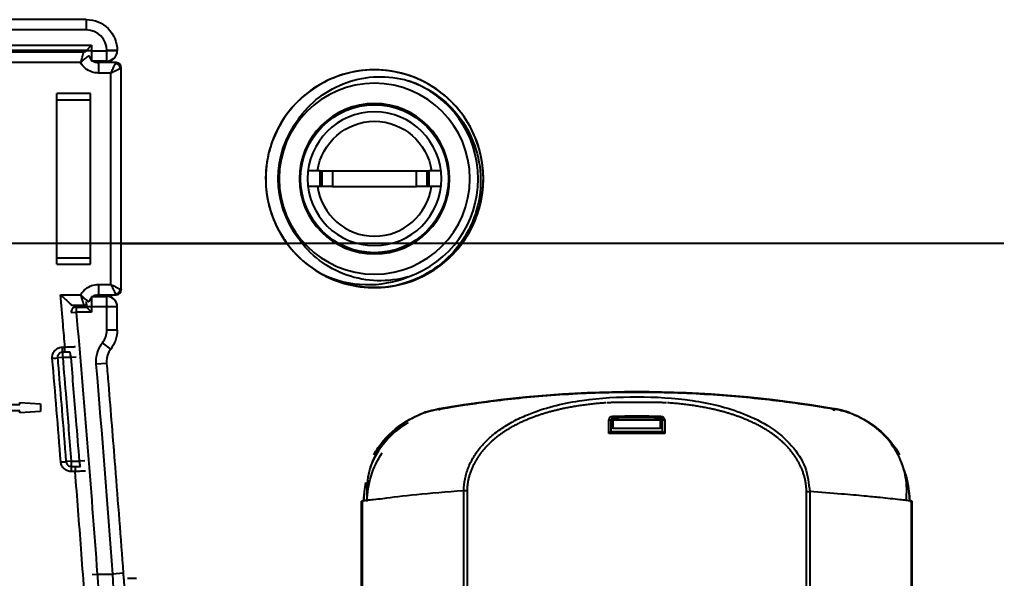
# Model space of a CAD drawing. Header units: millimetres. Extents: x 28 to 3046, y 8 to 3716.
# Drawn here: x 1948.4 to 2042.6, y 1308.5 to 1362.3 of the extents above; entities that cross this region are included whole.
import ezdxf

# ---------------------------------------------------------------- set-up
doc = ezdxf.new("R2010")
doc.units = ezdxf.units.MM
doc.layers.get('Defpoints').update_dxf_attribs({"linetype": 'CONTINUOUS'})
doc.layers.add('1LINE', color=7, linetype='CONTINUOUS')
doc.styles.add('Annotative', font='malgun.ttf')
doc.dimstyles.new('WOO', dxfattribs={"dimtxt": 20, "dimasz": 2, "dimexe": 1.25, "dimexo": 0.3, "dimgap": 1, "dimtad": 1, "dimdec": 1, "dimzin": 1, "dimdsep": 46, "dimtxsty": 'Annotative', "dimcen": 0, "dimclrd": 1, "dimclre": 1, "dimclrt": 2, "dimadec": 0, "dimazin": 0, "dimtfac": 1, "dimtdec": 1, "dimtofl": 0, "dimtmove": 0, "dimatfit": 3, "dimfxl": 0, "dimarcsym": 0})

# ---------------------------------------------------------------- blocks, each defined once
blk = doc.blocks.new('*D13')
at = {"layer": '1LINE', "color": 1, "lineweight": -2}
for p, q in [((1834.765310594772, 1340.795762263966), (2174.273126405049, 1340.795762263966)), ((2173.023126405049, 1338.795762263966), (2173.023126405049, 853.015274912985)), ((1764.110334957143, 851.0152749129849), (2174.273126405049, 851.015274912985))]:
    blk.add_line(p, q, dxfattribs=at)
at = {"layer": '1LINE', "color": 1}
for points in [[(2172.689793071715, 1338.795762263966), (2173.356459738382, 1338.795762263966), (2173.023126405049, 1340.795762263966)], [(2172.689793071716, 853.015274912985), (2173.356459738383, 853.015274912985), (2173.023126405049, 851.015274912985)]]:
    blk.add_solid(points, dxfattribs=at)
at = {"layer": 'Defpoints', "color": 0}
for p in [(1834.465310594772, 1340.795762263966), (1763.810334957143, 851.0152749129849), (2173.023126405049, 851.015274912985)]:
    blk.add_point(p, dxfattribs=at)
at = {"layer": '1LINE', "color": 2, "insert": (2161.690245970266, 1095.905518588475), "char_height": 20, "attachment_point": 5, "rotation": 90, "style": 'Annotative'}
blk.add_mtext('490', dxfattribs=at)

msp = doc.modelspace()

# ---------------------------------------------------------------- linework, layer by layer
at = {"layer": '1LINE', "linetype": 'Continuous'}
for p, q in [((1954.781715880855, 1362.343424896858), (1943.859980012345, 1362.343424896858)), ((1954.781715880855, 1362.343424896858), (1954.781715880855, 1361.343424896873)), ((1954.781715880855, 1361.343424896873), (1943.859980012345, 1361.343424896873)), ((1942.414724777861, 1359.859970965168), (1955.298872123295, 1359.859970965168)), ((1954.799176819153, 1359.360275551658), (1955.298872123295, 1359.859970965168)), ((1955.298872123295, 1359.859970965168), (1955.298872236619, 1359.342205808276)), ((1954.799176819153, 1359.360275551658), (1942.399033570688, 1359.360275551658)), ((1954.583826994518, 1359.187496854952), (1942.951485335799, 1359.187496854971)), ((1954.799176819153, 1359.360275551658), (1954.6216625411, 1359.182761234747)), ((1954.799176823109, 1359.3422056989), (1954.799176819153, 1359.360275551658)), ((1955.298872236619, 1359.342205808276), (1954.799176823109, 1359.342205808276)), ((1955.298872236619, 1359.342205808276), (1956.780497535157, 1359.342205808276)), ((1957.780497534892, 1359.344643680302), (1956.780497534893, 1359.344643680302)), ((1956.780497535425, 1359.342205808276), (1956.780497534893, 1359.344643680302)), ((1957.780497535424, 1359.342205808276), (1956.780497535157, 1359.342205808276)), ((1956.780497535425, 1358.342814981257), (1956.780497535425, 1359.342205808276)), ((1957.780497535424, 1359.342205808276), (1957.779888362444, 1359.342205808276)), ((1957.780497535424, 1359.342206027136), (1957.780497534892, 1359.344643899163)), ((1954.240419237855, 1358.187490587402), (1942.951485335817, 1358.187490587402)), ((1956.780497535425, 1358.342814981257), (1955.282021319882, 1358.342814981257)), ((1957.715896864862, 1358.188577383876), (1955.971330271488, 1358.188577383876)), ((1955.971330271488, 1358.188577383876), (1955.971330271488, 1357.188571116308)), ((1956.626248678609, 1358.188566090681), (1956.780497535425, 1358.342814981257)), ((1957.041093109211, 1358.188587721939), (1957.487604394002, 1358.635099104481)), ((1957.16026585431, 1357.188571116308), (1955.971330271506, 1357.188571116308)), ((1957.16026585431, 1336.798621814192), (1957.16026585431, 1357.188571116308)), ((1958.160265854291, 1336.242996542419), (1958.160265854291, 1357.706092143795)), ((1951.941889621127, 1338.764925970495), (1951.941926789983, 1355.222278634406)), ((1955.193967535189, 1338.764925970495), (1955.193967535189, 1355.222278634406)), ((1977.341709703798, 1347.743600501467), (1976.185462752579, 1347.743600501467)), ((1977.341709703798, 1347.694599788188), (1977.341709703798, 1347.743600501467)), ((1977.341709703798, 1347.743600501467), (1977.549701548434, 1347.743600501467)), ((1977.549701548434, 1346.243600501453), (1977.549701548434, 1347.743600501467)), ((1977.549701548434, 1347.743600501467), (1978.548737725488, 1347.743600501467)), ((1978.548737725488, 1347.743600501467), (1986.634681682109, 1347.743600501467)), ((1978.548737725488, 1347.743600501467), (1978.548737725488, 1346.243600501453)), ((1986.634681682109, 1347.743600501467), (1987.633717859163, 1347.743600501467)), ((1986.634681682109, 1346.243600501453), (1986.634681682109, 1347.743600501467)), ((1987.633717859163, 1347.743600501467), (1987.8417097038, 1347.743600501467)), ((1987.633717859163, 1347.743600501467), (1987.633717859163, 1346.243600501453)), ((1988.997956655018, 1347.743600501467), (1987.8417097038, 1347.743600501467)), ((1987.8417097038, 1347.743600501467), (1987.8417097038, 1347.694599788188)), ((1977.341709703798, 1346.243600501453), (1976.185462752579, 1346.243600501453)), ((1977.341709703798, 1346.243600501453), (1977.341709703798, 1346.292601214732)), ((1977.549701548434, 1346.243600501453), (1977.341709703798, 1346.243600501453)), ((1978.548737725488, 1346.243600501453), (1977.549701548434, 1346.243600501453)), ((1978.548737725488, 1346.243600501453), (1986.634681682109, 1346.243600501453)), ((1987.633717859163, 1346.243600501453), (1986.634681682109, 1346.243600501453)), ((1987.8417097038, 1346.243600501453), (1987.633717859163, 1346.243600501453)), ((1987.8417097038, 1346.292601214732), (1987.8417097038, 1346.243600501453)), ((1988.997956655018, 1346.243600501453), (1987.8417097038, 1346.243600501453)), ((1958.160360205235, 1340.74360050146), (1974.200863624334, 1340.74360050146)), ((1955.971331141956, 1336.798621814192), (1955.971331141956, 1335.798628081753)), ((1955.971331141974, 1336.798621814192), (1957.16026585431, 1336.798621814192)), ((1952.302501035021, 1335.799702174277), (1954.240419320751, 1335.799702174277)), ((1955.282026506581, 1335.64438580293), (1956.780502940861, 1335.64438580293)), ((1955.971331141956, 1335.798628081753), (1957.677779682091, 1335.798628081753)), ((1956.780502940861, 1335.64438580293), (1956.626254016525, 1335.798634693506)), ((1956.780502940861, 1334.644994975911), (1956.780502940861, 1335.64438580293)), ((1957.487609644674, 1335.352101834483), (1957.041084521326, 1335.798626860101)), ((1953.393459036462, 1334.799708441856), (1954.57384180089, 1334.799708441856)), ((1953.822948572066, 1334.626925232529), (1953.822948572066, 1334.127229819019)), ((1953.822948572066, 1334.626925232529), (1954.799182232502, 1334.626925232529)), ((1954.799182232502, 1334.626925232529), (1954.621667876742, 1334.804439549439)), ((1955.298877642055, 1334.644994975911), (1954.799182228545, 1334.644994975911)), ((1954.799182232502, 1334.626925232529), (1954.799182228545, 1334.644994866554)), ((1955.298877755378, 1334.127229819019), (1954.799182232502, 1334.626925232529)), ((1956.780503186202, 1334.644994975911), (1955.298877642055, 1334.644994975911)), ((1955.298877642055, 1334.644994975911), (1955.298877755378, 1334.127229819019)), ((1956.780503431547, 1332.403073056699), (1956.780502940861, 1334.644994975911)), ((1957.780502940861, 1334.644994975911), (1956.780503186202, 1334.644994975911)), ((1957.780502940861, 1334.644994975911), (1957.77989376788, 1334.644994975911)), ((1957.780503431547, 1332.403073275578), (1957.780502940861, 1334.644995194772)), ((1953.324809835086, 1334.084129342933), (1953.822948572066, 1334.127229819019)), ((1955.298877755378, 1334.127229819019), (1953.822948572066, 1334.127229819019)), ((1957.780503431547, 1332.403073056699), (1956.780503431547, 1332.403073056699)), ((1952.51205627783, 1330.264351347264), (1952.512053144061, 1330.764348213466)), ((1952.736447617382, 1330.264352753652), (1952.736444483613, 1330.764349619854)), ((1957.159808610801, 1330.577262293187), (1956.367130748355, 1331.185859070024)), ((1952.01588592916, 1329.722280462698), (1952.013832466297, 1329.722280101264)), ((1952.513674981184, 1329.764351357385), (1952.015448092463, 1329.722280377423)), ((1952.015448515105, 1329.722280413112), (1952.01588592916, 1329.722280462698)), ((1952.513674981184, 1329.764351357385), (1952.513671847397, 1330.264351357378)), ((1953.817504831078, 1329.806410367597), (1953.319276505546, 1329.764356406554)), ((1956.752713982807, 1329.187307453936), (1955.75622010456, 1329.103641746438)), ((1945.653430291706, 1325.222849712605), (1948.381355875141, 1325.222849712496)), ((1948.38135462163, 1325.4228497125), (1950.381354621706, 1325.289516379085)), ((1948.381355875146, 1325.4228497125), (1950.381355875217, 1325.289516379085)), ((1948.381355875137, 1325.222849712496), (1948.381355875146, 1325.422849712518)), ((1950.381354621706, 1325.289516379085), (1950.381355875217, 1325.289516379085)), ((1950.381354621706, 1325.289516379085), (1950.381354621674, 1324.55618304573)), ((1950.381355875217, 1325.289516379085), (1950.381355875189, 1324.556183045748)), ((1948.381355875109, 1324.622849712483), (1945.653430291665, 1324.622849712592)), ((1950.381354621674, 1324.55618304573), (1948.381354621594, 1324.42284971246)), ((1948.381355875105, 1324.422849712478), (1948.381355875114, 1324.622849712483)), ((1950.381355875203, 1324.55618304573), (1948.381355875105, 1324.422849712478)), ((1950.381354621674, 1324.55618304573), (1950.381355875203, 1324.55618304573)), ((2005.58127300364, 1323.907238142159), (2005.577020143034, 1324.107192919987)), ((2010.189777129056, 1323.907256531903), (2010.194028393864, 1324.107211343665)), ((2005.385525864246, 1323.70728336433), (2005.185525864247, 1323.70728336433)), ((2005.185525864247, 1322.431744667073), (2005.185525864247, 1323.70728336433)), ((2005.385525864246, 1323.70728336433), (2005.585525864246, 1323.70728336433)), ((2005.385525864246, 1323.70728336433), (2005.385525864246, 1322.631744667072)), ((2005.58127300364, 1323.907238142159), (2005.585525864246, 1323.70728336433)), ((2005.585525864246, 1323.70728336433), (2005.585525864246, 1322.931744667073)), ((2010.189777129056, 1323.907256531903), (2010.185525864247, 1323.707301720138)), ((2010.185525864247, 1322.931744667073), (2010.185525864247, 1323.707301720138)), ((2010.385525864246, 1323.707301720138), (2010.185525864247, 1323.707301720138)), ((2010.585525864246, 1323.707301720138), (2010.385525864246, 1323.707301720138)), ((2010.385525864246, 1322.631744667072), (2010.385525864246, 1323.707301720138)), ((2010.585525864246, 1323.707301720138), (2010.585525864246, 1322.431744667073)), ((2005.185525864247, 1322.431744667073), (2005.385525864246, 1322.631744667072)), ((2010.585525864246, 1322.431744667073), (2005.185525864247, 1322.431744667073)), ((2005.585525864246, 1322.931744667073), (2005.385525864246, 1322.931744667073)), ((2005.385525864246, 1322.631744667072), (2010.385525864246, 1322.631744667072)), ((2005.585525864246, 1322.931744667073), (2010.185525864247, 1322.931744667073)), ((2010.385525864246, 1322.931744667073), (2010.185525864247, 1322.931744667073)), ((2010.385525864246, 1322.631744667072), (2010.585525864246, 1322.431744667073)), ((1952.833144564012, 1319.724750519832), (1952.835191249666, 1319.724750858164)), ((1953.33318386629, 1319.764356493538), (1952.834754947386, 1319.724750776764)), ((1953.331576679772, 1319.26435648345), (1953.331579813581, 1318.764353349666)), ((1953.33318386629, 1319.764356493538), (1953.333187000082, 1319.264356493546)), ((1953.719682179614, 1319.26435891593), (1953.719685313423, 1318.764355782146)), ((1954.636881907442, 1319.803951241388), (1954.13845171615, 1319.764361540615)), ((1991.199853345784, 1165.688827215142), (1991.199853345785, 1316.907424426628)), ((1991.514677355567, 1316.907228016556), (1991.514677355566, 1172.483320491888)), ((2024.256374372926, 1165.688827215142), (2024.256374372926, 1316.834162295346)), ((2024.571198382709, 1316.833973237464), (2024.571198382709, 1165.688827215142)), ((1981.336290649555, 1304.354826940469), (1981.336290649555, 1315.917349155199)), ((1981.386292114536, 1315.917559916253), (1981.386292114536, 1304.347750795672)), ((2034.384759613958, 1165.688827215142), (2034.384759613958, 1315.917711365413)), ((2034.434761078937, 1315.917499835351), (2034.434761078937, 1165.688827215142)), ((1958.350041499854, 1308.950930712741), (1957.352761644567, 1308.877222570459)), ((1955.350411700621, 1308.840341314895), (1955.849049472319, 1308.877222570459)), ((1955.849049472319, 1308.877222570459), (1957.352761644567, 1308.877222570459)), ((1959.649960967573, 1308.45560458472), (1958.762341532016, 1308.45560458472))]:
    msp.add_line(p, q, dxfattribs=at)
at = {"layer": '1LINE', "linetype": 'Continuous', "extrusion": (6.123031769111886e-17, -3.749275628560213e-33, -1)}
for radius in [9.2, 7.250000000000001]:
    msp.add_circle((-1982.591709703799, 1346.99360050146), radius, dxfattribs=at)
at = {"layer": '1LINE', "linetype": 'Continuous', "extrusion": (0, 0, -1)}
for radius in [7.23, 6.45]:
    msp.add_circle((-1982.591709703799, 1346.99360050146), radius, dxfattribs=at)
at = {"layer": '1LINE', "linetype": 'Continuous'}
msp.add_circle((1982.591709703799, 1346.99360050146), 7.130000000000001, dxfattribs=at)
for centre, radius, start, end in [((1956.780497535425, 1359.342205808276), 1, 315.0000062706996, 1.254021731098362e-05), ((1982.591709703799, 1346.99360050146), 10, 288.9638650381316, 71.02256460311597), ((1982.591709703799, 1346.99360050146), 9.3155, 142.3854724694914, 217.6145275305086), ((1982.591709703799, 1346.99360050146), 5.53985559378582, 187.7807438047227, 352.2192561952772), ((1956.780502940861, 1334.644994975911), 1, 1.254021731098362e-05, 45.00000626957144), ((2005.585525864246, 1323.70728336433), 0.2, 91.21844665396016, 180), ((2007.885957458534, 1215.548956309159), 108.382788357914, 88.78201061141387, 91.21844665396016), ((2007.885957458534, 1215.548956309159), 108.182788357914, 88.78201061141387, 91.21844665396016), ((2010.185525864247, 1323.707301720138), 0.2, 0, 88.78201061141387)]:
    msp.add_arc(centre, radius, start, end, dxfattribs=at)
at = {"layer": '1LINE', "linetype": 'Continuous', "extrusion": (6.123031769111886e-17, -3.749275628560213e-33, -1)}
msp.add_arc((-1982.591709703799, 1346.99360050146), 5.53985559378582, 7.780743804722691, 172.2192561952773, dxfattribs=at)
at = {"layer": '1LINE', "linetype": 'Continuous', "extrusion": (0, 0, -1)}
for centre, radius, start, end in [((-1982.591709703799, 1346.99360050146), 10.5, 259.3220866175101, 298.5519108201405), ((-2007.885957458534, 1215.548956309159), 110.932788357914, 80.10999451112461, 99.88960642765258), ((-2005.585525864246, 1323.70728336433), 0.4000000000000001, 0, 88.78155334603986), ((-2007.885957458534, 1215.548956309159), 108.582788357914, 88.78155334603986, 91.21798938858613), ((-2010.185525864247, 1323.707301720138), 0.4000000000000001, 91.21798938858613, 180), ((-1990.185525864247, 1315.882386854313), 8.29999999999998, 0, 34.34667985526048)]:
    msp.add_arc(centre, radius, start, end, dxfattribs=at)
for centre, major_axis, ratio, start_param, end_param in [((1954.779278446669, 1359.342205808439), (2.122183155751104, 2.122183155751104), 0.9995934317972931, 5.498396131288141, 7.06797426431002), ((1955.281411851871, 1359.342205808276), (1.0946751244928e-07, -1.000000000000006), 0.01746038474553041, 4.712388982296043, 6.248278724050977), ((1955.281417257308, 1334.644994975911), (1.094675111170171e-07, -1.000000000000049), 0.01746038474553383, 3.176499240540946, 4.712388982295987), ((1954.781721843798, 1334.644994866554), (1.095677517910324e-07, -0.5000000000000351), 0.03492076949106098, 3.176499246282002, 4.712388988037002)]:
    msp.add_ellipse(centre, major_axis=major_axis, ratio=ratio, start_param=start_param, end_param=end_param, dxfattribs=at)
at = {"layer": '1LINE', "linetype": 'Continuous'}
for centre, major_axis, ratio, start_param, end_param in [((1954.779278472426, 1359.342205819317), (-1.415936933881566, -1.415937243761119), 0.99878276622467, 2.356803587069018, 3.926381720090922), ((1956.780497535425, 1359.342205808276), (0.7071068585758526, -0.7071067037972341), 0.9987827662246678, 5.497178046884732, 6.283185659917875), ((1957.65996115843, 1357.688272797382), (0.353585236015596, -0.3535215423022977), 0.9987829848075362, 0.785917402707325, 2.355495535727771), ((1977.118970436383, 1346.99360050146), (-3.136704335881194e-16, -5.12262692894815), 0.04389438387762154, 1.433521880799026, 1.708070772790772), ((1988.064448971214, 1346.99360050146), (3.1367043358812e-16, 5.12262692894816), 0.04389438387762146, 1.43352188079902, 1.708070772790768), ((1957.659961267797, 1336.298932777604), (-0.3535215425237301, -0.3535852357942035), 0.9987829842743963, 0.7859171847292177, 2.355495754956217), ((1956.780502940861, 1334.644994975911), (-0.7071067038109541, -0.7071068585621326), 0.9987827656928178, 3.141592081771556, 3.92759969528044), ((1953.822948572066, 1334.127229819019), (-0.4970765447149228, -0.05398989437175612), 0.9993836471351427, 4.60426441381801, 6.261289174648383), ((1954.558047752058, 1335.30001228764), (0.4082782965140317, 0.2886326949525996), 0.999089011512013, 4.097442766249843, 4.461883494111035), ((1951.51559198912, 1329.680208855275), (-0.4982268659792001, -0.042071249286707), 6.245342597596112e-06, 1.570826273727934, 3.141266405503481), ((1952.334702847576, 1319.68514455622), (-0.4984288990398065, -0.03960596674702426), 6.247875015117783e-06, 1.570826273962424, 3.141267124563531)]:
    msp.add_ellipse(centre, major_axis=major_axis, ratio=ratio, start_param=start_param, end_param=end_param, dxfattribs=at)
for points, degree, knots in [([(1954.240419237855, 1358.187496854967), (1954.289404195712, 1358.358076965247), (1954.365320635422, 1358.622440460199), (1954.474727371218, 1358.942139858932), (1954.544902312315, 1359.15469711877), (1954.553817133703, 1359.176529037155), (1954.558047576399, 1359.186889163898)], 3, [0, 0, 0, 0, 0.3223048444950938, 0.4995051004459131, 0.7624949621209363, 1, 1, 1, 1]), ([(1955.02882251296, 1358.853579273414), (1955.06850263928, 1358.765452164094), (1955.151200300108, 1358.581785768034), (1955.375194319123, 1358.366068160881), (1955.657277308575, 1358.216071279071), (1955.866882741813, 1358.197314710992), (1955.971330271501, 1358.187968210892)], 3, [0, 0, 0, 0, 0.2347727958746702, 0.4892918154735099, 0.745511328396427, 1, 1, 1, 1]), ([(1955.971330271506, 1357.188571116308), (1955.747540871186, 1357.188571116308), (1955.520663283793, 1357.227176109314), (1955.09829486423, 1357.375290047835), (1954.896980709165, 1357.486848197109), (1954.529814980389, 1357.780662834771), (1954.363660855185, 1357.974060515149), (1954.240419237855, 1358.187490587402)], 3, [0, 0, 0, 0, 0.322083517783476, 0.322083517783476, 0.644182902757964, 0.644182902757964, 1, 1, 1, 1]), ([(1957.16026585431, 1357.188577383873), (1957.236253305047, 1357.343246193118), (1957.366113845962, 1357.607571092008), (1957.533928216341, 1357.93349526593), (1957.642224912498, 1358.155003051502), (1957.654211013229, 1358.177280805353), (1957.659961158421, 1358.187968210892)], 3, [0, 0, 0, 0, 0.3033188758546938, 0.518363925974053, 0.7689425928588255, 1, 1, 1, 1]), ([(1958.088853336777, 1357.652868815381), (1958.080768973106, 1357.709154200707), (1958.047502583674, 1357.817796695595), (1957.940165839629, 1357.968474682107), (1957.789488126797, 1358.075812084476), (1957.680845565666, 1358.109078917874), (1957.62456006533, 1358.117163496514)], 3, [0, 0, 0, 0, 0.2422731642178776, 0.4999996810021988, 0.7577263721659591, 1, 1, 1, 1]), ([(1987.434688492241, 1337.68331395771), (1988.292128796112, 1338.128756190832), (1989.088957226378, 1338.689572180424), (1991.299155127469, 1340.769660547317), (1992.382232760907, 1342.662939300131), (1993.294210075575, 1346.737760776901), (1993.129916507015, 1348.887200274526), (1991.596160626156, 1352.786646877481), (1990.241025187462, 1354.480709338418), (1986.812320629739, 1356.830026148851), (1984.718415445947, 1357.483114496131), (1980.569837892787, 1357.503824834835), (1978.474814499324, 1356.875017045691), (1975.013692747017, 1354.554346367327), (1973.650146248857, 1352.885444955842), (1972.071395429586, 1348.990692303337), (1971.888573963398, 1346.839572183667), (1972.756420039037, 1342.76892103309), (1973.823483969396, 1340.856014707293), (1976.815686066035, 1337.983090369067), (1978.771635094819, 1336.994417816382), (1982.872224410613, 1336.293229672042), (1985.017140712063, 1336.564012707782), (1988.841576339443, 1338.29887887519), (1990.453991553237, 1339.728580242896), (1992.633081989562, 1343.28323153653), (1993.175448502758, 1345.400396883302), (1992.986089646548, 1349.545205944938), (1992.247836692024, 1351.611470896219), (1989.761948923443, 1354.940498319389), (1988.011883619685, 1356.226978727605), (1984.05589777674, 1357.599717228728), (1981.901765739527, 1357.677168229143), (1977.864817000588, 1356.599386645135), (1976.019185243705, 1355.441142139858), (1973.299147007321, 1352.304656521042), (1972.411218916206, 1350.297400217037), (1971.919853894794, 1346.175689241805), (1972.304513525011, 1344.029567259), (1974.221787786807, 1340.318549536365), (1975.725080677541, 1338.776171464192), (1977.573184455447, 1337.770563890258)], 3, [0, 0, 0, 0, 0.0237612577396563, 0.0237612577396563, 0.0751422441744111, 0.0751422441744111, 0.1265232306091659, 0.1265232306091659, 0.1779042170439203, 0.1779042170439203, 0.2292852034786755, 0.2292852034786755, 0.2806661899134307, 0.2806661899134307, 0.3320471763481858, 0.3320471763481858, 0.383428162782941, 0.383428162782941, 0.4348091492176961, 0.4348091492176961, 0.4861901356524513, 0.4861901356524513, 0.5375711220872061, 0.5375711220872061, 0.5889521085219612, 0.5889521085219612, 0.6403330949567164, 0.6403330949567164, 0.6917140813914716, 0.6917140813914716, 0.7430950678262264, 0.7430950678262264, 0.7944760542609812, 0.7944760542609812, 0.8458570406957356, 0.8458570406957356, 0.8972380271304904, 0.8972380271304904, 0.9486190135652453, 0.9486190135652453, 1, 1, 1, 1]), ([(1974.331581083976, 1340.511295727388), (1975.630370492592, 1338.856302952568), (1977.402795580266, 1337.630875307946), (1981.368255918207, 1336.359287469327), (1983.557047358801, 1336.334304841471), (1987.537768892891, 1337.50208011466), (1989.368572495306, 1338.708248933158), (1992.014633205551, 1341.916058518851), (1992.847121329193, 1343.915479346556), (1993.242698179066, 1348.091207876746), (1992.804862084501, 1350.201955498319), (1990.802706467117, 1353.862483634107), (1989.236662449327, 1355.384074752179), (1985.545639660233, 1357.28095939257), (1983.38568755613, 1357.667524930235), (1979.262484160373, 1357.16607909922), (1977.273496938916, 1356.285597141719), (1974.118863709629, 1353.538481656538), (1972.979507372962, 1351.708187231775), (1971.906714514409, 1347.666385377484), (1971.994226547792, 1345.491871966347), (1973.132753758538, 1342.232000672098), (1973.857008851802, 1341.017081222413), (1974.778923617643, 1339.985116648164)], 3, [0, 0, 0, 0, 0.09378326798761251, 0.09378326798761251, 0.187566535975225, 0.187566535975225, 0.2813498039628375, 0.2813498039628375, 0.37513307195045, 0.37513307195045, 0.4689163399380626, 0.4689163399380626, 0.5626996079256751, 0.5626996079256751, 0.6564828759132876, 0.6564828759132876, 0.7502661439009001, 0.7502661439009001, 0.8440494118885126, 0.8440494118885126, 0.9378326798761252, 0.9378326798761252, 1, 1, 1, 1]), ([(1975.212576916107, 1352.679278961546), (1976.344993789923, 1354.359689024164), (1978.010282849579, 1355.600939980373), (1981.822135570239, 1356.95506969159), (1983.896280314972, 1357.006356585476), (1985.843667292153, 1356.45006769822)], 3, [0, 0, 0, 0, 0.5, 0.5, 1, 1, 1, 1]), ([(1985.843667292153, 1356.45006769822), (1987.99643886544, 1355.753216555327), (1989.853075682396, 1354.35214131599), (1992.363331496982, 1350.596707806867), (1992.966454610652, 1348.34446540282), (1992.64907480315, 1343.846070139348), (1991.744180506159, 1341.690735421394), (1988.776985407163, 1338.309752595228), (1986.751135436249, 1337.138274382883), (1984.537231812707, 1336.675415403111)], 3, [0, 0, 0, 0, 0.25, 0.25, 0.5, 0.5, 0.75, 0.75, 1, 1, 1, 1]), ([(1951.941925424332, 1354.617605558174), (1952.483932434322, 1354.617605558174), (1953.025939444307, 1354.617605558174), (1954.109953481149, 1354.617605558174), (1954.651960508001, 1354.617605558174), (1955.193967534857, 1354.617605558174)], 3, [0, 0, 0, 0, 0.4999999922208923, 0.4999999922208923, 1, 1, 1, 1]), ([(1985.84142746092, 1337.536363352115), (1983.89428984991, 1336.980863613131), (1981.816945433103, 1337.036530211895), (1978.037756669302, 1338.373961049652), (1976.345398176687, 1339.626911903265), (1975.212576916093, 1341.307922041374)], 3, [0, 0, 0, 0, 0.5, 0.5, 1, 1, 1, 1]), ([(1954.240419320751, 1335.799702174277), (1954.252007186489, 1335.819770054928), (1954.263946029097, 1335.83963931867), (1954.394730485125, 1336.048960420717), (1954.547624996555, 1336.220781737825), (1954.896980897894, 1336.500344533593), (1955.098295180834, 1336.611902752334), (1955.520663867311, 1336.760016790136), (1955.747541598845, 1336.798621814192), (1955.971331141974, 1336.798621814192)], 3, [0, 0, 0, 0, 0.0329177443408376, 0.0329177443408376, 0.355136681519296, 0.355136681519296, 0.67757628187015, 0.67757628187015, 1, 1, 1, 1]), ([(1957.160265854287, 1336.798621814192), (1957.314932190767, 1336.722635926194), (1957.579257913186, 1336.592775575241), (1957.905183797926, 1336.424964152844), (1958.126691774511, 1336.316667559727), (1958.148969360374, 1336.304682520691), (1958.159656681311, 1336.298932886999)], 3, [0, 0, 0, 0, 0.30331400951968, 0.5183655119385586, 0.7689434403887033, 1, 1, 1, 1]), ([(1957.62455873468, 1335.870040011155), (1957.680844038752, 1335.878124398237), (1957.789486346739, 1335.911390777251), (1957.940163964273, 1336.018727284677), (1958.047501130019, 1336.169404628522), (1958.080767952989, 1336.278047002775), (1958.088852555062, 1336.334332421825)], 3, [0, 0, 0, 0, 0.2422731952193349, 0.4999996809984307, 0.7577263411590078, 1, 1, 1, 1]), ([(1952.302501035021, 1335.799702174277), (1952.304058276337, 1335.798275146204), (1952.305615520114, 1335.796848117548), (1952.434832614932, 1335.678435749247), (1952.563497156713, 1335.560518438174), (1952.816191248941, 1335.328910842668), (1952.942863472819, 1335.212797187665), (1953.13214858884, 1335.039276382191), (1953.204104900116, 1334.973308661898), (1953.301302153433, 1334.884197712468), (1953.334751534814, 1334.853530171018), (1953.380771869689, 1334.811337003371), (1953.393527975192, 1334.799641707482), (1953.393455453462, 1334.799708742608)], 3, [0, 0, 0, 0, 0.003234019745627537, 0.003234019745627537, 0.2681941811689165, 0.2681941811689165, 0.5455011398567151, 0.5455011398567151, 0.7365544170037546, 0.7365544170037546, 0.8676619495383584, 0.8676619495383584, 1, 1, 1, 1]), ([(1952.7364444836, 1330.764349619854), (1952.674670602397, 1331.491743931706), (1952.612504155233, 1332.219105011623), (1952.468135009632, 1333.897580177395), (1952.385653550883, 1334.848670631759), (1952.302501035021, 1335.799702174277)], 3, [0, 0, 0, 0, 0.4333261610025997, 0.4333261610025997, 1, 1, 1, 1]), ([(1954.241295807657, 1335.799195248706), (1954.268223605851, 1335.771374487863), (1954.321024045477, 1335.716823113412), (1954.440006844062, 1335.600090884068), (1954.604892952113, 1335.450319115421), (1954.821756460834, 1335.273258985231), (1955.003929826381, 1335.15135554238), (1955.021219043826, 1335.139071105582), (1955.0291605003, 1335.133428495079)], 3, [0, 0, 0, 0, 0.07142113876644764, 0.1400436640998474, 0.3112375184797303, 0.5015898530942616, 0.7710652607177964, 1, 1, 1, 1]), ([(1955.971331141965, 1335.799237254737), (1955.866889319601, 1335.789891722648), (1955.657279151716, 1335.771135648625), (1955.375199984302, 1335.621141048865), (1955.15120244049, 1335.405420624643), (1955.068505685287, 1335.221758730691), (1955.028822656974, 1335.133626371476)], 3, [0, 0, 0, 0, 0.2544748826565299, 0.5107199555813435, 0.7652131113706251, 1, 1, 1, 1]), ([(1954.558255236485, 1334.799720241277), (1954.609792405628, 1334.800051942289), (1954.669430525411, 1334.808981919883), (1954.726723338073, 1334.828815524375), (1954.736860200766, 1334.832698550231)], 3, [0, 0, 0, 0, 0.8212670744008355, 1, 1, 1, 1]), ([(1956.367130748355, 1331.185859070024), (1956.499376085627, 1331.358104397728), (1956.604523114985, 1331.554718116836), (1956.744176591943, 1331.9659554899), (1956.780503479073, 1332.185927130573), (1956.780503431547, 1332.403073056699)], 3, [0, 0, 0, 0, 0.5000136162373054, 0.5000136162373054, 1, 1, 1, 1]), ([(1957.779894258566, 1332.403073275432), (1957.779843157374, 1332.067385104506), (1957.721839076964, 1331.727072650188), (1957.506123769637, 1331.112385428783), (1957.352060678997, 1330.827731369714), (1957.159808610801, 1330.577262293187)], 3, [0, 0, 0, 0, 0.5157238512358957, 0.5157238512358957, 1, 1, 1, 1]), ([(1951.515605627138, 1329.680205721502), (1951.506188080185, 1329.791732595145), (1951.515895937961, 1329.906423446569), (1951.57195463885, 1330.123137906117), (1951.619078565951, 1330.22815014037), (1951.743710867819, 1330.414092403258), (1951.822937999333, 1330.49758668994), (1952.002092560143, 1330.631793181743), (1952.10449064227, 1330.684356175585), (1952.307986495522, 1330.748547188191), (1952.410596880551, 1330.764347577584), (1952.512053144052, 1330.764348213466)], 3, [0, 0, 0, 0, 0.2039092812248494, 0.2039092812248494, 0.407818562237194, 0.407818562237194, 0.6117278468121946, 0.6117278468121946, 0.815637141252, 0.815637141252, 1, 1, 1, 1]), ([(1952.7364444836, 1330.764349619854), (1952.848678111265, 1330.769098564302), (1952.962465946963, 1330.773912916243), (1953.174295221658, 1330.782874818265), (1953.27526460817, 1330.787146247053), (1953.450341633608, 1330.794552434887), (1953.526896826985, 1330.797790740922), (1953.645168883928, 1330.802793686085), (1953.688611256759, 1330.804631323113), (1953.728535334905, 1330.806320380812), (1953.736506940656, 1330.806657743574), (1953.73645108241, 1330.806655608226)], 3, [0, 0, 0, 0, 0.2155325164033971, 0.2155325164033971, 0.4312037478195435, 0.4312037478195435, 0.6467081520196889, 0.6467081520196889, 0.8616345159921632, 0.8616345159921632, 1, 1, 1, 1]), ([(1955.75622010456, 1329.103641746438), (1955.728061781212, 1329.439019258657), (1955.757392751972, 1329.783881702893), (1955.926231418786, 1330.435485382728), (1956.06807770877, 1330.751217814191), (1956.291143286654, 1331.083556280806), (1956.328342196281, 1331.135338219897), (1956.367130748355, 1331.185859070024)], 3, [0, 0, 0, 0, 0.4573106406097961, 0.4573106406097961, 0.9146393281813189, 0.9146393281813189, 1, 1, 1, 1]), ([(1957.159808610801, 1330.577262293187), (1957.023232560929, 1330.399126490006), (1956.915574122969, 1330.194949364391), (1956.775710989793, 1329.768341288068), (1956.741592355421, 1329.540034205616), (1956.746909737327, 1329.272776129779), (1956.749130576665, 1329.229973630295), (1956.752713689385, 1329.187307429307)], 3, [0, 0, 0, 0, 0.4569519404438707, 0.4569519404438707, 0.9140144994972041, 0.9140144994972041, 1, 1, 1, 1]), ([(1952.51205627783, 1330.264351347264), (1952.4613281408, 1330.264351029305), (1952.410022943046, 1330.2564508348), (1952.308275005909, 1330.22435532866), (1952.257075959384, 1330.19807383223), (1952.167498669475, 1330.130970586411), (1952.1278850991, 1330.089223443388), (1952.065568941468, 1329.996252311772), (1952.042006974986, 1329.943746194454), (1952.013977621606, 1329.835388964234), (1952.009123692202, 1329.77804353804), (1952.013832466297, 1329.722280101264)], 3, [0, 0, 0, 0, 0.1843628737467411, 0.1843628737467411, 0.3882721782949468, 0.3882721782949468, 0.5921814625939512, 0.5921814625939512, 0.7960907336019918, 0.7960907336019918, 1, 1, 1, 1]), ([(1952.013832466297, 1329.722280101264), (1952.041879966679, 1329.390128847204), (1952.069845579541, 1329.057970668214), (1952.209264216341, 1327.397144844522), (1952.319488872364, 1326.068373422964), (1952.565390482479, 1323.068082325913), (1952.700304788656, 1321.396498198369), (1952.833144564012, 1319.724750519832)], 3, [0, 0, 0, 0, 0.0996903733698113, 0.0996903733698113, 0.4984522304788165, 0.4984522304788165, 1, 1, 1, 1]), ([(1952.736447617382, 1330.264352753652), (1952.602321420765, 1330.264351913007), (1952.51205627783, 1330.264351347264)], 1, [0, 0, 0.5977333924047378, 1, 1]), ([(1953.319276505546, 1329.764356406554), (1953.153330698971, 1329.764355366474), (1952.987384892396, 1329.764354326413), (1952.718851050942, 1329.764352643356), (1952.616263016063, 1329.764352000362), (1952.513674981184, 1329.764351357385)], 3, [0, 0, 0, 0, 0.617969808481961, 0.617969808481961, 1, 1, 1, 1]), ([(1952.513674981184, 1329.764351357385), (1952.625428890748, 1328.440902207508), (1952.735883120723, 1327.117342667894), (1952.927893464354, 1324.788912043201), (1953.010000658807, 1323.784085478215), (1953.172716342548, 1321.774311572022), (1953.25332487707, 1320.769363672039), (1953.33318386629, 1319.764356493538)], 3, [0, 0, 0, 0, 0.3971163481093254, 0.3971163481093254, 0.698558174035912, 0.698558174035912, 1, 1, 1, 1]), ([(1953.226387617371, 1330.264355824379), (1953.214236528662, 1330.264355748218), (1953.192430043925, 1330.264355611558), (1953.133080510339, 1330.264355239574), (1953.09465850413, 1330.264354998758), (1953.006807036892, 1330.26435444815), (1952.956141454521, 1330.264354130591), (1952.849852692854, 1330.264353464423), (1952.792761762359, 1330.264353106591), (1952.736447617382, 1330.264352753652)], 3, [0, 0, 0, 0, 0.2491493968484214, 0.2491493968484214, 0.4991710558360881, 0.4991710558360881, 0.7495982055437338, 0.7495982055437338, 1, 1, 1, 1]), ([(1953.319276505546, 1329.764356406554), (1953.309807704883, 1329.820448594378), (1953.300215151532, 1329.877303662811), (1953.282364434191, 1329.983182145802), (1953.273860785281, 1330.03366225375), (1953.259139083381, 1330.121190663663), (1953.252708804681, 1330.159501349331), (1953.242821085088, 1330.218648665228), (1953.239209048303, 1330.240409457888), (1953.235960035091, 1330.260364148867), (1953.23533838755, 1330.264355880477), (1953.23539425746, 1330.264355880841)], 3, [0, 0, 0, 0, 0.2169331374148605, 0.2169331374148605, 0.4334294300872613, 0.4334294300872613, 0.6488603572394633, 0.6488603572394633, 0.8628952714966055, 0.8628952714966055, 1, 1, 1, 1]), ([(1954.13845171615, 1319.764361540615), (1954.033289592868, 1321.088341671507), (1953.926827152801, 1322.41221916212), (1953.737264561134, 1324.740841227427), (1953.654715193362, 1325.745631562473), (1953.488118942024, 1327.755087517194), (1953.404072012192, 1328.759753694917), (1953.319276505546, 1329.764356406554)], 3, [0, 0, 0, 0, 0.397114710746488, 0.397114710746488, 0.6985573553900457, 0.6985573553900457, 1, 1, 1, 1]), ([(1956.752713689385, 1329.187307429307), (1956.80849083458, 1328.522978096785), (1956.863941243488, 1327.858621250539), (1957.13955967875, 1324.536697027375), (1957.354826199545, 1321.87871771122), (1957.835261682964, 1315.797871298396), (1958.096992003426, 1312.374716276241), (1958.350041209416, 1308.950930691276)], 3, [0, 0, 0, 0, 0.09852492347230966, 0.09852492347230966, 0.492626047967174, 0.492626047967174, 1, 1, 1, 1]), ([(1988.840980144575, 1324.783939685075), (1988.86759485937, 1324.788588250714), (1988.920817743778, 1324.797884238802), (1989.250461872302, 1324.85481425577), (1989.763820960556, 1324.941399711606), (1990.691010283994, 1325.092461227728), (1992.251581842192, 1325.331089239134), (1995.508014860674, 1325.763868868047), (2000.747050702111, 1326.272566013589), (2007.870646364587, 1326.510932035053), (2015.000292197269, 1326.274152724036), (2020.247616821943, 1325.766071028525), (2023.528741347979, 1325.329971054203), (2025.402713073381, 1325.043283470469), (2026.662112769986, 1324.831251225254), (2026.841000346116, 1324.799766792735), (2026.930052563411, 1324.784093493412)], 3, [0, 0, 0, 0, 0.03099204238805527, 0.06197646311389415, 0.09334638149055774, 0.1254807693402531, 0.1877996262220177, 0.2505362657822356, 0.3751430260494437, 0.4997590559927963, 0.6243885325920697, 0.7490517452446573, 0.8124214609635242, 0.8746961374723216, 0.937622348991423, 1, 1, 1, 1]), ([(1991.199655676043, 1316.907620907579), (1991.226134127482, 1317.298860290075), (1991.279553082035, 1318.088166222187), (1991.648647730016, 1319.238133577175), (1992.216173349029, 1320.332440515107), (1992.987904382971, 1321.348051887436), (1993.939304020741, 1322.269571619735), (1995.054150895716, 1323.086957309196), (1996.312760119205, 1323.797626544948), (1998.776785399877, 1324.876343316875), (2002.684918980637, 1325.787960005605), (2007.928581232804, 1326.059338375191), (2013.177937345481, 1325.777447745204), (2017.551094681744, 1324.737330280027), (2020.788345352571, 1323.143839423419), (2022.866297871718, 1321.390667675028), (2024.293211393178, 1319.238892181838), (2024.480491280633, 1317.621654837141), (2024.571685017781, 1316.834160144993)], 3, [0, 0, 0, 0, 0.02806595767183601, 0.05662166916682761, 0.08593629991038788, 0.1162495877729334, 0.1477761958241089, 0.1807248189587148, 0.2152308861637417, 0.2513443665994654, 0.3735903377802918, 0.5004462016328294, 0.6275387446568714, 0.7500017996642591, 0.8203696261857368, 0.8845052352663809, 0.9437611835412564, 1, 1, 1, 1]), ([(2004.901232220654, 1325.390494300167), (2000.902813086731, 1325.105462023377), (1997.956936364711, 1324.01921925054), (1995.271599375423, 1323.029046146748), (1993.627415884516, 1321.419864890223), (1992.673544293647, 1320.486299814529), (1992.125060079531, 1319.364897509294), (1991.53208384223, 1318.152529126857), (1991.514685404736, 1316.907228016556)], 2, [0, 0, 0, 0.4235427912127091, 0.4235427912127091, 0.7117713956063546, 0.7117713956063546, 0.8558856978031774, 0.8558856978031774, 1, 1, 1]), ([(2024.256866141277, 1316.834162295346), (2024.256398183333, 1318.076110777368), (2023.681969375611, 1319.290670074928), (2023.150698496171, 1320.413977223644), (2022.208117495162, 1321.356175754886), (2020.58382937394, 1322.979804791006), (2017.905509971833, 1323.985268222688), (2014.933579132525, 1325.100955835623), (2010.865099765437, 1325.390454265816)], 2, [0, 0, 0, 0.1433991532979919, 0.1433991532979919, 0.2867983065959838, 0.2867983065959838, 0.5735966131919676, 0.5735966131919676, 1, 1, 1]), ([(1982.523194682368, 1320.375319292694), (1982.789522704033, 1320.855837100845), (1983.101364830008, 1321.315628173943), (1984.874482345294, 1323.424567013145), (1986.935686384708, 1324.488113437884), (1988.832487052886, 1324.832974620336)], 3, [0, 0, 0, 0, 0.2019336371684756, 0.2019336371684756, 1, 1, 1, 1]), ([(1988.840805827485, 1324.783916820893), (1988.383005052723, 1324.682530518135), (1987.453525597175, 1324.476684458713), (1986.579423688813, 1324.089135304579), (1986.153723881652, 1323.860337507941)], 3, [0, 0, 0, 0, 0.4925345816226066, 1, 1, 1, 1]), ([(2029.616827052811, 1323.860752201289), (2029.191521759148, 1324.089312802552), (2028.317562996262, 1324.476791272232), (2027.388230009652, 1324.682624684288), (2026.930123575148, 1324.784088435018)], 3, [0, 0, 0, 0, 0.5070588894351096, 1, 1, 1, 1]), ([(2026.938718319033, 1324.833352937172), (2028.850933647049, 1324.499976583192), (2030.896339096721, 1323.424519427049), (2032.668094953618, 1321.317785711617), (2032.97877411234, 1320.86023345163), (2033.244329119704, 1320.382061314741)], 3, [0, 0, 0, 0, 0.7987888895053119, 0.7987888895053119, 1, 1, 1, 1]), ([(1985.982923457656, 1323.767120142321), (1985.259661509862, 1323.354417613658), (1983.979937546952, 1322.382502011805), (1982.569201552257, 1320.43868732788), (1981.835533395137, 1318.223850533067), (1981.802520327728, 1316.729752541416), (1981.894207526096, 1315.976005881639)], 3, [0, 0, 0, 0, 0.2479830238169059, 0.5023845434181201, 0.7554068576531929, 1, 1, 1, 1]), ([(1985.849843159197, 1323.506099631467), (1985.005025423631, 1323.003787747877), (1984.243982539616, 1322.364668649972), (1982.996650600162, 1320.879909277427), (1982.511247457073, 1320.054172861568), (1982.164712723683, 1319.172022153734)], 3, [0, 0, 0, 0, 0.5084364089752728, 0.5084364089752728, 1, 1, 1, 1]), ([(2033.87322955541, 1315.976524729077), (2033.965336540592, 1316.73012200724), (2033.932833667327, 1318.223820579964), (2033.200774724558, 1320.438573939691), (2031.790825338366, 1322.382873667815), (2030.510595231526, 1323.354966541101), (2029.78710352289, 1323.767845303627)], 3, [0, 0, 0, 0, 0.2448883473016489, 0.4980237173709648, 0.752304609626315, 1, 1, 1, 1]), ([(1953.331579813568, 1318.764353349666), (1953.219656012199, 1318.764352648191), (1953.106188591393, 1318.783675745213), (1952.894959083561, 1318.857769228849), (1952.794284011162, 1318.913561410459), (1952.619487126155, 1319.053396302948), (1952.542954755892, 1319.139367422845), (1952.424297521312, 1319.329178394942), (1952.380536298707, 1319.435635856858), (1952.345581997548, 1319.590979637192), (1952.338462733725, 1319.637986051326), (1952.334715691642, 1319.685141422447)], 3, [0, 0, 0, 0, 0.2263622011132876, 0.2263622011132876, 0.4527244025520535, 0.4527244025520535, 0.6790865987824931, 0.6790865987824931, 0.9054487833747932, 0.9054487833747932, 1, 1, 1, 1]), ([(1952.833144564012, 1319.724750519832), (1952.835018085308, 1319.701172834207), (1952.838577717672, 1319.677669627104), (1952.856054870473, 1319.599997736146), (1952.877935484718, 1319.546769005006), (1952.937264108715, 1319.451863518785), (1952.975530298469, 1319.408877959136), (1953.062928750457, 1319.338960512974), (1953.113266292104, 1319.311064422669), (1953.218881057125, 1319.274017680996), (1953.275614773235, 1319.264356132695), (1953.331576679772, 1319.26435648345)], 3, [0, 0, 0, 0, 0.09455120869082587, 0.09455120869082587, 0.3209133797100361, 0.3209133797100361, 0.5472755731548864, 0.5472755731548864, 0.7736377832188348, 0.7736377832188348, 1, 1, 1, 1]), ([(1953.719682179614, 1319.26435891593), (1953.757234162278, 1319.264359151289), (1953.795019450469, 1319.264359388103), (1953.88629615603, 1319.264359960194), (1953.939568234361, 1319.264360294088), (1954.034394409142, 1319.264360888406), (1954.077278681626, 1319.264361157198), (1954.14698293365, 1319.264361594065), (1954.174778618, 1319.264361768287), (1954.211414797443, 1319.264361997899), (1954.221056380944, 1319.264362058325), (1954.221232179604, 1319.264362059435)], 3, [0, 0, 0, 0, 0.1432336845298682, 0.1432336845298682, 0.3588049190129318, 0.3588049190129318, 0.5737360866185809, 0.5737360866185809, 0.7883716886922023, 0.7883716886922023, 1, 1, 1, 1]), ([(1954.218396099688, 1319.264362041663), (1954.218310357843, 1319.264362041118), (1954.216702848786, 1319.273996273819), (1954.210718577648, 1319.310868046373), (1954.206254175166, 1319.338645506573), (1954.195124384379, 1319.408207003121), (1954.188296603544, 1319.451005615897), (1954.173232449854, 1319.545577938748), (1954.164782242507, 1319.598693579751), (1954.150339437703, 1319.689540087234), (1954.144376513979, 1319.727063795176), (1954.13845171615, 1319.764361540615)], 3, [0, 0, 0, 0, 0.2131935144370219, 0.2131935144370219, 0.4267750221574148, 0.4267750221574148, 0.6412815528229298, 0.6412815528229298, 0.8570035596234794, 0.8570035596234794, 1, 1, 1, 1]), ([(1954.71969022634, 1318.803704705438), (1954.719775696068, 1318.80370771874), (1954.700631153065, 1318.802954307117), (1954.627070846006, 1318.800060008721), (1954.571665867249, 1318.797880194921), (1954.432690945606, 1318.792412359831), (1954.347196197856, 1318.789048600625), (1954.158125785917, 1318.781609260528), (1954.051906000479, 1318.777429632988), (1953.869899545695, 1318.770267370197), (1953.794558883752, 1318.76730245534), (1953.719685313414, 1318.764355782146)], 3, [0, 0, 0, 0, 0.21423588449795, 0.21423588449795, 0.4283535325022988, 0.4283535325022988, 0.6426100928166057, 0.6426100928166057, 0.8573602043916552, 0.8573602043916552, 1, 1, 1, 1]), ([(1954.868129847565, 1303.481848494298), (1954.68218995086, 1306.087992278458), (1954.491208930323, 1308.693781289854), (1954.1079510156, 1313.787926216024), (1953.916114428304, 1316.276324422684), (1953.719685313414, 1318.764355782146)], 3, [0, 0, 0, 0, 0.5114509183826594, 0.5114509183826594, 1, 1, 1, 1]), ([(2032.344318665245, 1316.143332940797), (2032.026763869204, 1316.177396981411), (2031.305825465879, 1316.254731902363), (2029.764733005992, 1316.407989407993), (2027.574648287763, 1316.603103133402), (2025.62479755396, 1316.752862225566), (2024.571335186333, 1316.833773838479)], 3, [0, 0, 0, 0, 0.1779035893176346, 0.4038910173226237, 0.6779351519744005, 1, 1, 1, 1]), ([(1981.865990158548, 1315.973755661427), (1981.712197177897, 1315.956230778538), (1981.468381374766, 1315.927777528819), (1981.413641884669, 1315.920965508141), (1981.386291966405, 1315.917561965134)], 3, [0, 0, 0, 0, 0.5003622026246309, 1, 1, 1, 1]), ([(1983.393569027027, 1316.139903650911), (1983.077817519565, 1316.106297908982), (1982.455921556778, 1316.040108913081), (1982.040680971419, 1315.993650185057), (1981.870878920223, 1315.974312741229), (1981.865991966218, 1315.973755867416)], 3, [0, 0, 0, 0, 0.5003752983610729, 0.985526183002247, 1, 1, 1, 1]), ([(2033.906515213639, 1315.973717253777), (2033.898583911272, 1315.974621080931), (2033.723619746847, 1315.994540187559), (2033.297705021138, 1316.042156455161), (2032.665398234697, 1316.109390323092), (2032.344321772202, 1316.14353073237)], 3, [0, 0, 0, 0, 0.02309003484615416, 0.5039389066961583, 1, 1, 1, 1]), ([(2034.384759545425, 1315.917711530684), (2034.357014079059, 1315.921158840965), (2034.302013741266, 1315.927992506232), (2034.058541766048, 1315.956392770409), (2033.90651430633, 1315.973717357173)], 3, [0, 0, 0, 0, 0.5044599266303511, 1, 1, 1, 1]), ([(1958.350041209416, 1308.950930691276), (1958.365921649626, 1308.736066463312), (1958.381839641153, 1308.519977033771), (1958.421328313658, 1307.982159604449), (1958.444702454737, 1307.662055012548), (1958.486196591522, 1307.090954339288), (1958.504899487936, 1306.83196765001), (1958.535233801937, 1306.409549991873), (1958.547291676065, 1306.240210574629), (1958.563266503226, 1306.013243327503), (1958.567404439856, 1305.95249357089), (1958.567360095928, 1305.949567784024)], 3, [0, 0, 0, 0, 0.1373052903987179, 0.1373052903987179, 0.3535502635194089, 0.3535502635194089, 0.5692219122490929, 0.5692219122490929, 0.7846140891304105, 0.7846140891304105, 1, 1, 1, 1]), ([(1955.849049472319, 1308.877222570459), (1955.867581110621, 1308.590880449352), (1955.886149887584, 1308.302903175914), (1955.932199944488, 1307.586139935916), (1955.959440951534, 1307.159536072118), (1956.007776917151, 1306.398431217163), (1956.029550180307, 1306.053297439299), (1956.064854534376, 1305.490345820158), (1956.078879751391, 1305.26469393551), (1956.097459942327, 1304.962221580877), (1956.102270068046, 1304.88127400889), (1956.102217587678, 1304.877374878211)], 3, [0, 0, 0, 0, 0.1372262573426042, 0.1372262573426042, 0.3533853824260574, 0.3533853824260574, 0.5690444695372502, 0.5690444695372502, 0.7845013473576725, 0.7845013473576725, 1, 1, 1, 1]), ([(1957.569972456378, 1304.877374878211), (1957.570016897422, 1304.881273918505), (1957.565882192263, 1304.962213730428), (1957.549916038207, 1305.264676917446), (1957.537866443128, 1305.490310867531), (1957.50754759763, 1306.053250840337), (1957.488855349694, 1306.398372466061), (1957.447381004923, 1307.159479255457), (1957.424017627019, 1307.586090578948), (1957.384545402366, 1308.302882607018), (1957.36863469485, 1308.590870248113), (1957.352761644567, 1308.877222570459)], 3, [0, 0, 0, 0, 0.2155501144368892, 0.2155501144368892, 0.4310352121437362, 0.4310352121437362, 0.6466877942044977, 0.6466877942044977, 0.8628082989203686, 0.8628082989203686, 1, 1, 1, 1])]:
    msp.add_open_spline(points, degree=degree, knots=knots, dxfattribs=at)
for points, weights, knots in [([(1954.240419237855, 1358.187490587402), (1954.423255032945, 1358.377445114489), (1954.614943020389, 1358.548850958337), (1954.927021783939, 1358.79159313015), (1955.038146247536, 1358.859552254867), (1955.02915912805, 1358.853776561787)], [1, 1.000000000000008, 0.9999999999998395, 0.9999999999992788, 0.999999999998892, 0.9999999999989253], [0, 0, 0, 0, 0.5, 0.5, 1, 1, 1, 1]), ([(1957.16026585431, 1357.188571116308), (1957.430333639983, 1357.32360500911), (1957.696862841559, 1357.456870326019), (1958.066814257797, 1357.641848458493), (1958.168855645296, 1357.692870826682), (1958.159654673151, 1357.688272012015)], [1, 1.000000000000026, 0.9999999999994573, 0.9999999999981001, 0.9999999999973636, 0.999999999997447], [0, 0, 0, 0, 0.5029927442879454, 0.5029927442879454, 1, 1, 1, 1]), ([(1957.16026585431, 1336.798621814192), (1957.295299213571, 1336.528555095606), (1957.428563314917, 1336.262027609096), (1957.613538910656, 1335.892078841912), (1957.664560005648, 1335.790038326118), (1957.659960373086, 1335.799239262865)], [1, 1.000000000000024, 0.9999999999995026, 0.9999999999982591, 0.9999999999975843, 0.9999999999976605], [0, 0, 0, 0, 0.5029927444570442, 0.5029927444570442, 1, 1, 1, 1]), ([(1954.240419320751, 1335.799702174277), (1954.313519014251, 1335.546635084007), (1954.390256001681, 1335.299122064403), (1954.516187641349, 1334.916501228177), (1954.561722811633, 1334.789918974489), (1954.558047752058, 1334.800316133438)], [1, 1.000000000000011, 0.9999999999997997, 0.9999999999991003, 0.999999999998618, 0.9999999999986595], [0, 0, 0, 0, 0.5, 0.5, 1, 1, 1, 1])]:
    msp.add_rational_spline(points, weights, degree=3, knots=knots, dxfattribs=at)
for points, degree in [([(1955.193967535189, 1355.222278634406), (1954.109953953454, 1355.222278634406), (1953.025940371719, 1355.222278634406), (1951.941926789983, 1355.222278634406)], 3), ([(1973.522026175771, 1341.761108829028), (1973.76125745113, 1341.327226334266), (1974.031588731233, 1340.909259504274), (1974.331581083976, 1340.511295727388)], 3), ([(1951.94189098677, 1339.369595444746), (1953.025916502799, 1339.369595444746), (1954.109942018828, 1339.369595444746), (1955.193967534857, 1339.369595444746)], 3), ([(1951.941889621127, 1338.764925970495), (1953.025915592481, 1338.764925970495), (1954.109941563835, 1338.764925970495), (1955.193967535189, 1338.764925970495)], 3), ([(1977.573184455447, 1337.770563890258), (1980.156107232634, 1336.542571834212), (1983.194876075555, 1336.452377457222), (1985.84142746092, 1337.536363352097)], 3), ([(1953.822948572066, 1334.127229819019), (1954.55080565194, 1325.71493744053), (1955.226219162616, 1317.297942337514), (1955.849049472319, 1308.877222570459)], 3), ([(1952.512053144052, 1330.764348213466), (1952.586850257236, 1330.764348682256), (1952.66164737042, 1330.764349151064), (1952.7364444836, 1330.764349619854)], 3), ([(1952.334715691642, 1319.685141422447), (1952.069921505087, 1323.017494744868), (1951.796881988941, 1326.349203134446), (1951.515605627138, 1329.680205721502)], 3), ([(1957.352761644567, 1308.877222570459), (1956.854265330645, 1315.621936470975), (1956.322060532777, 1322.364243495536), (1955.75622010456, 1329.103641746438)], 3), ([(2010.751545646296, 1325.394373062195), (2007.882164069576, 1325.469111105903), (2005.01278765817, 1325.394175015339)], 2), ([(1988.840783136456, 1324.789864557491), (1987.39103776043, 1324.453676766346)], 1), ([(2026.930056449459, 1324.784116337516), (2026.930047861105, 1324.784067075561), (2026.913687707869, 1324.690226775848), (2026.895702512742, 1324.58706538877)], 3), ([(2026.904351414217, 1324.636319743935), (2026.922335724973, 1324.739475722737), (2026.938695128659, 1324.833311417773), (2026.938703717036, 1324.833360679724)], 3), ([(2028.444789916388, 1324.434027350726), (2027.977530767102, 1324.606229254332), (2027.022713600969, 1324.801625524196)], 2), ([(1953.331576679772, 1319.26435648345), (1953.719682179614, 1319.26435891593)], 1), ([(1953.33318386629, 1319.764356493538), (1953.601606482909, 1319.764358175885), (1953.870029099532, 1319.76435985825), (1954.13845171615, 1319.764361540615)], 3), ([(2034.234501623759, 1315.915804976466), (2034.224918753179, 1317.206433057654), (2033.941985626452, 1318.477930568115), (2033.409504305486, 1319.636457143235)], 3), ([(1953.719685313414, 1318.764355782146), (1953.590316813467, 1318.764354971332), (1953.46094831352, 1318.764354160499), (1953.331579813568, 1318.764353349666)], 3), ([(2033.590863051355, 1319.091284583029), (2033.979530272733, 1318.085990577186), (2034.184755699643, 1317.009380562612), (2034.184756246731, 1315.917711108333)], 3), ([(1981.586266551466, 1315.917561983769), (1981.586267160437, 1316.517654158451), (1981.648252733943, 1317.113138956565), (1981.76861775496, 1317.694707283721)], 3), ([(1981.615706564874, 1317.047444450756), (1981.566111111491, 1316.674052648253), (1981.539502171704, 1316.296613800577), (1981.536564697805, 1315.917557149296)], 3), ([(1991.199766609174, 1316.907221619105), (1987.805396780158, 1316.652579516703), (1985.108299755324, 1316.397937414303), (1983.426734339294, 1316.143295311903)], 3), ([(1991.514677355567, 1316.907228125985), (1991.401160679, 1316.907228125985), (1991.288042242631, 1316.907228125985), (1991.199853345785, 1316.907228125985)], 3), ([(1981.536284888457, 1315.917559285382), (1981.431059119622, 1315.917559285382), (1981.335491971989, 1315.917559285382), (1981.336290649551, 1315.917559285382)], 3)]:
    msp.add_open_spline(points, degree=degree, dxfattribs=at)
for points, weights in [([(1988.868408975463, 1324.63634312897), (1988.832662765819, 1324.83297477699), (1988.832653821864, 1324.833023975626)], [0.9997635181832488, 0.7072473948066198, 1]), ([(2024.256866141277, 1316.834162295339), (2024.433934396761, 1316.834162552235), (2024.571538723979, 1316.834162751876)], [1, 0.9426056716402968, 0.9999352918588571]), ([(2034.234634224553, 1315.915805961352), (2034.436027623491, 1315.917301300652), (2034.434490283993, 1315.917289885956)], [0.9997240506191031, 0.7045407956941734, 1])]:
    msp.add_rational_spline(points, weights, degree=2, dxfattribs=at)

# ---------------------------------------------------------------- dimensions: what is measured, and where the dimension line sits
at = {"layer": '1LINE'}
dim = msp.add_linear_dim(base=(2173.023126405049, 851.015274912985), p1=(1834.465310594771, 1340.795762263966), p2=(1763.810334957142, 851.0152749129844), angle=90, dimstyle='WOO', override={"dimdec": 0}, dxfattribs=at)
dim.commit()
dim.dimension.update_dxf_attribs({"geometry": '*D13', "text_midpoint": (2173.023126405049, 1095.905518588475), "dimtype": 160})

doc.saveas('drawing.dxf')
